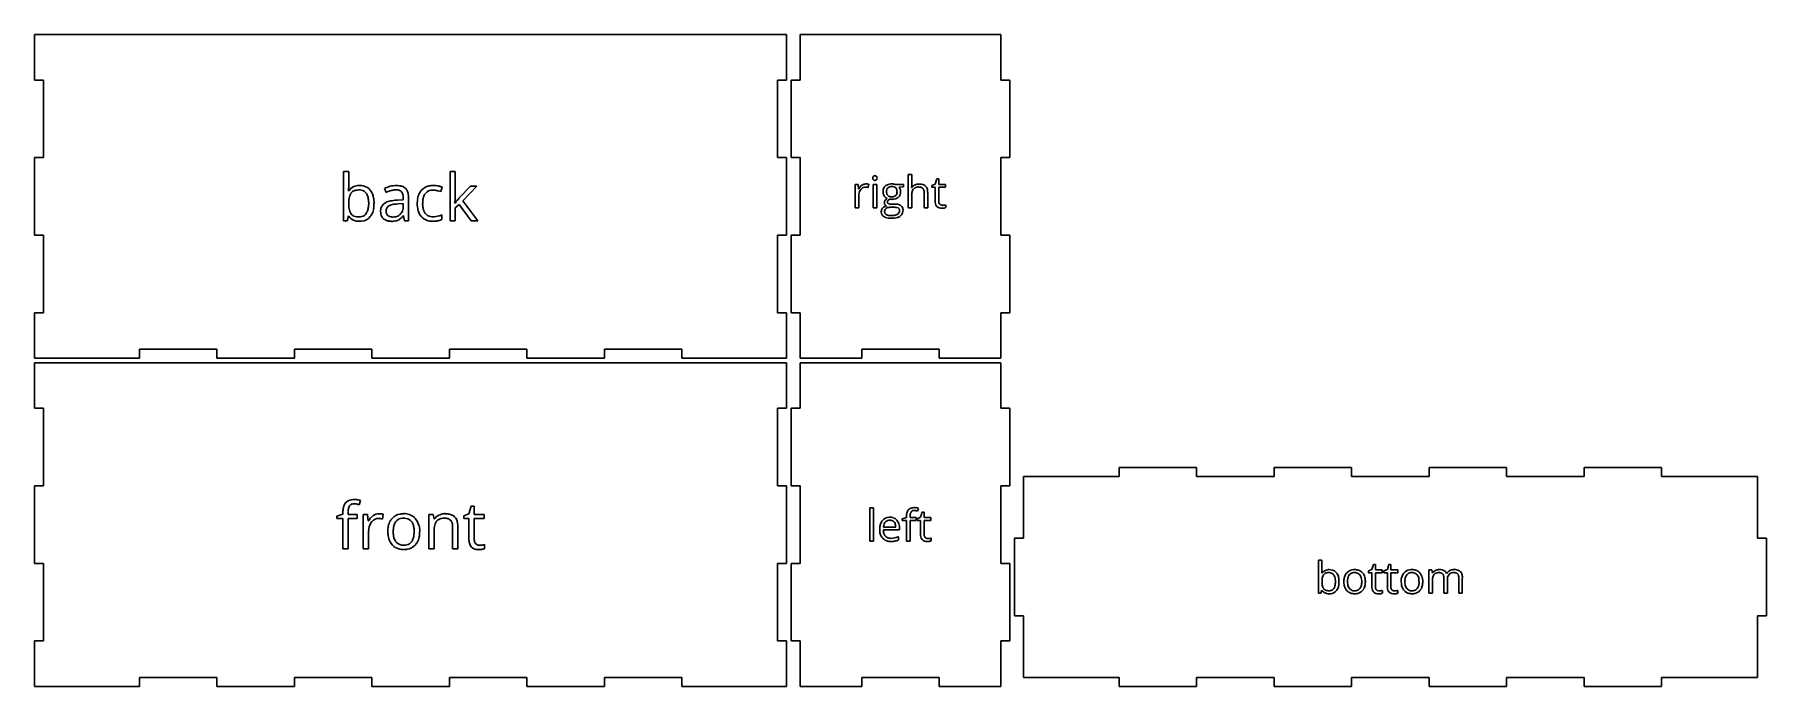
# Model space of a CAD drawing. Header units: inches. Extents: x 0 to 1156, y 3 to 438.
import ezdxf

# ---------------------------------------------------------------- set-up
doc = ezdxf.new("R2010")
doc.units = ezdxf.units.IN

msp = doc.modelspace()

# ---------------------------------------------------------------- linework, layer by layer
at = {"layer": 'back_labelLayer'}
for p, q in [((206.2, 313.8), (206.2, 346.6)), ((206.2, 346.6), (209.7, 346.6)), ((209.7, 346.6), (209.7, 338.6)), ((234.6, 332.6), (233.6, 335.3)), ((272.1, 336.1), (271.1, 333.2)), ((277.3, 313.8), (277.3, 346.6)), ((277.3, 346.6), (280.7, 346.6)), ((280.7, 346.6), (280.7, 329.2)), ((283.5, 329), (291, 336.9)), ((295.1, 336.9), (285.8, 327.1)), ((291, 336.9), (295.1, 336.9)), ((209.6, 333.8), (209.7, 333.8)), ((242.2, 327.5), (246.1, 327.7)), ((246, 325.2), (242.5, 325)), ((246, 323.1), (246, 325.2)), ((246.1, 327.7), (246.1, 329.1)), ((249.5, 329.6), (249.5, 313.8)), ((280.6, 325.6), (280.7, 325.6)), ((283.4, 324.7), (280.7, 322.4)), ((291.5, 313.8), (283.4, 324.7)), ((285.8, 327.1), (295.8, 313.8)), ((208.7, 313.8), (206.2, 313.8)), ((209.5, 316.8), (208.7, 313.8)), ((209.7, 316.8), (209.5, 316.8)), ((246.2, 317.1), (246, 317.1)), ((246.9, 313.8), (246.2, 317.1)), ((249.5, 313.8), (246.9, 313.8)), ((271.8, 317.7), (271.8, 314.6)), ((280.7, 313.8), (277.3, 313.8)), ((280.7, 322.4), (280.7, 313.8)), ((295.8, 313.8), (291.5, 313.8))]:
    msp.add_line(p, q, dxfattribs=at)
for centre, radius, start, end in [((157, 337.9), 52.7, 355.7239, 358.1259), ((136.7, 338.6), 73, 358.1123, 0.0484), ((216.2, 329.3), 7.96, 95.1835, 145.1109), ((216.9, 325.3), 12, 89.8743, 96.8145), ((217.1, 326.6), 10.7, 74.2393, 90.5624), ((217.8, 329.2), 8.01, 38.5631, 74.067), ((241.2, 321.1), 16.1, 106.3569, 118.335), ((241.9, 319), 18.4, 104.5162, 106.549), ((241.4, 321.1), 16.2, 90.0714, 104.6521), ((241.5, 322.5), 14.8, 81.568, 90.3249), ((242.3, 328.1), 9.15, 68.2274, 81.7494), ((243.5, 331), 5.96, 47.8683, 68.2934), ((243.7, 331.4), 5.54, 19.2331, 46.6741), ((265, 328.1), 9.07, 101.4913, 138.3134), ((266.1, 323.6), 13.7, 89.5892, 102.1788), ((266.2, 321.5), 15.8, 77.7702, 89.9475), ((265.9, 319.9), 17.5, 74.6797, 77.9579), ((267.5, 325.7), 11.4, 70.0945, 74.7386), ((269, 330), 6.92, 63.5034, 70.1862), ((269.8, 331.5), 5.22, 62.9285, 63.1886), ((166, 337.3), 43.7, 355.4716, 355.6528), ((228.6, 325.8), 18.9, 171.0668, 177.8457), ((236.7, 325.4), 27, 177.6177, 180.0425), ((232.9, 325.3), 23.2, 179.7763, 185.7075), ((220.8, 327.1), 11, 160.8926, 171.2334), ((216.1, 328.7), 5.99, 143.3382, 161.256), ((215, 329.5), 4.66, 120.1403, 142.4249), ((215.7, 328.2), 6.09, 100.4469, 119.6701), ((216.4, 324.5), 9.84, 89.5731, 100.7324), ((216.5, 326.3), 8.1, 78.6781, 90.375), ((217.2, 329.2), 5.11, 35.5408, 79.8011), ((216.6, 328.8), 5.81, 32.7034, 35.5243), ((215.1, 327.9), 7.61, 15.7779, 32.0151), ((210.1, 326.4), 12.8, 6.1649, 16.0396), ((202.3, 325.5), 20.7, 359.7681, 6.3095), ((202.9, 325.3), 20.1, 353.4935, 0.2205), ((216, 327.8), 10.3, 16.4709, 38.4075), ((210.7, 326.1), 15.8, 5.1339, 16.7973), ((206, 325.3), 20.5, 350.6563, 0.338), ((204.1, 325.4), 22.5, 359.8779, 5.4094), ((237, 320.4), 6.06, 115.4905, 182.3568), ((240, 314.9), 12.4, 101.3568, 117.0799), ((244.9, 311.6), 23.5, 112.2122, 115.9641), ((238.4, 320.5), 3.74, 120.9734, 172.418), ((242.6, 317.4), 17.2, 103.6227, 112.432), ((239.3, 319.1), 5.38, 113.5887, 121.6805), ((240.6, 316), 8.74, 102.7995, 113.2433), ((242.5, 303.5), 24, 92.4696, 101.7065), ((241.3, 323), 11.4, 90.4485, 103.7666), ((242.2, 309.4), 15.6, 96.3545, 102.9953), ((243.3, 299.3), 25.7, 91.8565, 96.4478), ((241.2, 325.8), 8.65, 83.6507, 90.1753), ((243.2, 293.3), 34.2, 91.7165, 92.9096), ((241.6, 328.7), 5.72, 70.5716, 83.9929), ((242.3, 330.7), 3.55, 42.7296, 71.038), ((242, 330.5), 3.91, 20.4094, 41.4479), ((239.8, 329.7), 6.21, 7.8273, 20.6042), ((236, 329.1), 10.1, 359.6933, 8.0036), ((240.5, 330.2), 8.98, 6.3379, 19.6815), ((235.7, 329.6), 13.8, 359.8027, 6.6583), ((274.7, 325.3), 19.3, 169.8978, 180.3689), ((276.6, 325.2), 21.2, 179.9389, 183.9815), ((270.9, 324.7), 15.4, 183.5914, 196.354), ((268, 326.6), 12.5, 153.0875, 170.1051), ((265.5, 327.8), 9.65, 138.655, 152.6854), ((270.9, 326.2), 11.8, 160.1418, 175.1368), ((278.4, 325.3), 19.3, 174.531, 180.155), ((276, 325.2), 17, 179.7041, 188.0744), ((265.4, 328.3), 5.87, 114.4266, 161.6633), ((265.9, 326.5), 7.77, 88.7194, 112.5668), ((266.1, 326.5), 7.76, 87.675, 89.9749), ((266, 324.2), 10, 81.691, 87.5079), ((265.3, 319.8), 14.5, 77.2999, 81.7345), ((264.5, 315.8), 18.6, 74.7802, 77.4497), ((265.3, 318.7), 15.6, 68.3294, 74.8831), ((166.9, 333.6), 113.9, 356.0329, 356.6443), ((136.9, 335.6), 144, 356.0204, 356.0553), ((257.4, 329.3), 23.3, 358.2739, 359.8928), ((239.3, 329.8), 41.5, 357.5042, 358.3307), ((212.1, 331), 68.7, 356.6325, 357.491), ((297.7, 313.7), 20.7, 142.3234, 144.7075), ((308.7, 305.1), 34.7, 140.4331, 142.3366), ((323.1, 293.3), 53.3, 139.2799, 140.4703), ((339.7, 279), 75.2, 138.3418, 139.2877), ((216, 321.3), 7.76, 215.585, 245.8362), ((223.7, 324.3), 14, 185.5925, 194.2051), ((217.9, 322.8), 7.93, 193.943, 208.0218), ((215.5, 321.6), 5.28, 208.5536, 217.5605), ((215.3, 321.5), 5.08, 218.1691, 253.8047), ((216.6, 322.7), 9.24, 245.9802, 255.5456), ((216.3, 324.5), 8.13, 253.1382, 266.8483), ((216.9, 324), 10.6, 255.7755, 270.3186), ((216.5, 327.6), 11.3, 266.3776, 270.0511), ((216.6, 323.3), 6.98, 269.3869, 285.8631), ((217, 325.3), 11.9, 269.9226, 275.5482), ((217.6, 321.7), 8.29, 274.064, 321.4081), ((217.1, 321.4), 5.04, 286.0163, 326.8497), ((214.6, 323.1), 8.04, 326.7105, 343.6662), ((210, 324.5), 12.9, 343.4171, 353.6369), ((216.3, 322.7), 9.84, 321.3162, 335.5436), ((213.2, 324), 13.3, 335.8306, 350.8255), ((239.8, 320.1), 8.81, 179.5457, 192.6949), ((236.8, 319.4), 5.76, 192.0828, 227.4521), ((237, 319.6), 6.03, 227.7689, 237.805), ((237.5, 320.6), 7.1, 238.3273, 258.9184), ((240.2, 320.2), 5.53, 171.2122, 180.2058), ((239.6, 320.1), 5, 179.5266, 192.7787), ((237.9, 319.7), 3.26, 192.3265, 222.058), ((237.8, 319.6), 3.12, 222.5805, 229.2547), ((238.2, 320.2), 3.81, 229.7837, 254.2724), ((238.2, 324.1), 10.7, 258.672, 270.4047), ((238.8, 322.1), 5.78, 253.9397, 266.4534), ((238.3, 329.1), 15.8, 269.9539, 273.1491), ((239, 324.1), 7.88, 266.0783, 270.059), ((239.1, 325.9), 9.64, 269.5792, 282.0414), ((238.6, 325.3), 11.9, 272.9335, 281.4139), ((239.3, 321.5), 8.07, 281.298, 293.7314), ((239.8, 322.8), 6.44, 281.7121, 306.4594), ((239.9, 320), 6.45, 294.3933, 304.7371), ((240.1, 322.3), 5.85, 306.9881, 313.8559), ((238.2, 322.5), 9.43, 304.8486, 314.8531), ((240, 322.3), 5.86, 314.1892, 347.427), ((234.7, 326.1), 14.5, 314.7445, 321.7072), ((237.1, 323), 8.89, 346.9178, 0.2825), ((234.9, 323.1), 11.1, 359.8177, 0.0004), ((265.8, 323.1), 10.1, 196.0167, 221.1349), ((264.8, 322.4), 8.87, 221.7976, 256.8021), ((269.9, 324.3), 10.8, 187.9315, 200.3885), ((266.6, 323), 7.26, 200.4183, 216.6393), ((265.2, 322.1), 5.56, 216.9695, 261.3103), ((265.8, 326.5), 13.1, 256.4244, 270.489), ((265.8, 324.9), 8.47, 260.1359, 270.2692), ((265.8, 331.1), 14.7, 270.2658, 286.2891), ((266, 332.6), 19.2, 269.9655, 272.8643), ((266.3, 328.1), 14.7, 272.5981, 282.1878), ((267.3, 323.5), 9.96, 282.0344, 296.9454), ((264.9, 334.4), 18.1, 286.0461, 292.3654)]:
    msp.add_arc(centre, radius, start, end, dxfattribs=at)
at = {"layer": 'back_outsideCutPath'}
for p, q in [((0, 438), (0, 407.6)), ((502, 438), (0, 438)), ((502, 407.6), (502, 438)), ((0, 407.6), (6, 407.6)), ((6, 407.6), (6, 355.9)), ((496, 355.9), (496, 407.6)), ((496, 407.6), (502, 407.6)), ((6, 355.9), (0, 355.9)), ((0, 355.9), (0, 304.1)), ((502, 355.9), (496, 355.9)), ((502, 304.1), (502, 355.9)), ((0, 304.1), (6, 304.1)), ((6, 304.1), (6, 252.4)), ((496, 252.4), (496, 304.1)), ((496, 304.1), (502, 304.1)), ((6, 252.4), (0, 252.4)), ((0, 252.4), (0, 222)), ((502, 252.4), (496, 252.4)), ((502, 222), (502, 252.4)), ((0, 222), (69.9, 222)), ((69.9, 222), (69.9, 228)), ((69.9, 228), (121.6, 228)), ((121.6, 228), (121.6, 222)), ((121.6, 222), (173.4, 222)), ((173.4, 222), (173.4, 228)), ((173.4, 228), (225.1, 228)), ((225.1, 228), (225.1, 222)), ((225.1, 222), (276.9, 222)), ((276.9, 222), (276.9, 228)), ((276.9, 228), (328.6, 228)), ((328.6, 228), (328.6, 222)), ((328.6, 222), (380.4, 222)), ((380.4, 222), (380.4, 228)), ((380.4, 228), (432.1, 228)), ((432.1, 228), (432.1, 222)), ((432.1, 222), (483.9, 222)), ((483.9, 222), (502, 222))]:
    msp.add_line(p, q, dxfattribs=at)
at = {"layer": 'bottom_labelLayer'}
for p, q in [((857, 65.1), (857, 87.2)), ((857, 87.2), (859.3, 87.2)), ((859.3, 87.2), (859.3, 81.8)), ((890.4, 80), (892.7, 81)), ((892.7, 81), (893.7, 84.3)), ((893.7, 84.3), (895, 84.3)), ((895, 84.3), (895, 80.7)), ((900.7, 80), (903, 81)), ((903, 81), (904, 84.3)), ((904, 84.3), (905.3, 84.3)), ((905.3, 84.3), (905.3, 80.7)), ((859.2, 78.6), (859.3, 78.6)), ((890.4, 78.8), (890.4, 80)), ((892.7, 78.8), (890.4, 78.8)), ((892.7, 69.5), (892.7, 78.8)), ((895, 80.7), (899.6, 80.7)), ((899.6, 78.8), (895, 78.8)), ((895, 78.8), (895, 69.6)), ((899.6, 80.7), (899.6, 78.8)), ((900.7, 78.8), (900.7, 80)), ((903, 78.8), (900.7, 78.8)), ((903, 69.5), (903, 78.8)), ((905.3, 80.7), (909.9, 80.7)), ((909.9, 78.8), (905.3, 78.8)), ((905.3, 78.8), (905.3, 69.6)), ((909.9, 80.7), (909.9, 78.8)), ((930.7, 65.1), (930.7, 80.7)), ((930.7, 80.7), (932.7, 80.7)), ((932.7, 80.7), (933.1, 78.5)), ((933.1, 78.5), (933.2, 78.5)), ((933.1, 73.2), (933.1, 65.1)), ((940.7, 65.1), (940.7, 75.2)), ((942.6, 78.3), (942.7, 78.3)), ((943.1, 73.8), (943.1, 65.1)), ((950.7, 65.1), (950.7, 75.2)), ((953, 75.2), (953, 65.1)), ((858.7, 65.1), (857, 65.1)), ((859.2, 67.1), (858.7, 65.1)), ((859.3, 67.1), (859.2, 67.1)), ((899.7, 67), (899.7, 65.2)), ((910, 67), (910, 65.2)), ((933.1, 65.1), (930.7, 65.1)), ((943.1, 65.1), (940.7, 65.1)), ((953, 65.1), (950.7, 65.1))]:
    msp.add_line(p, q, dxfattribs=at)
for centre, radius, start, end in [((810, 81.8), 49.3, 358.1123, 0.0484), ((864.2, 72.9), 8.08, 89.8743, 96.8145), ((864.3, 73.7), 7.23, 74.2393, 90.5624), ((881.2, 71.8), 9.19, 89.7326, 100.076), ((881.3, 73), 7.95, 73.5223, 90.5692), ((919.4, 71.8), 9.19, 89.7326, 100.076), ((919.5, 73), 7.95, 73.5223, 90.5692), ((937.7, 75.3), 5.62, 93.8343, 117.5072), ((937.8, 74.2), 6.79, 89.9662, 94.2832), ((937.9, 73.2), 7.75, 77.5572, 90.5513), ((947.7, 73.5), 7.47, 89.9197, 96.2618), ((947.8, 72.7), 8.23, 79.9361, 90.3804), ((823.7, 81.3), 35.6, 355.7239, 358.1259), ((829.8, 80.9), 29.6, 355.4716, 355.6528), ((863.7, 75.5), 5.38, 95.1835, 145.1109), ((872.1, 73.2), 12.7, 171.0668, 177.8457), ((877.6, 72.9), 18.2, 177.6177, 180.0425), ((875, 72.8), 15.6, 179.7763, 185.7075), ((868.8, 72.2), 9.45, 185.5925, 194.2051), ((866.8, 74), 7.4, 160.8926, 171.2334), ((864.9, 71.2), 5.36, 193.943, 208.0218), ((863.7, 75.1), 4.05, 143.3382, 161.256), ((862.9, 75.6), 3.15, 120.1403, 142.4249), ((863.4, 74.8), 4.12, 100.447, 119.6701), ((863.8, 72.3), 6.65, 89.5731, 100.7324), ((863.9, 73.5), 5.47, 78.6781, 90.375), ((864.4, 75.4), 3.45, 35.5408, 79.8011), ((864.8, 75.5), 5.42, 38.5631, 74.067), ((864, 75.2), 3.93, 32.7036, 35.5241), ((862.7, 71.3), 5.43, 326.7105, 343.6662), ((862.9, 74.6), 5.14, 15.778, 32.0151), ((859.6, 73.6), 8.68, 6.1649, 16.0396), ((859.5, 72.3), 8.74, 343.4171, 353.6369), ((854.3, 73), 14, 359.7681, 6.3095), ((854.7, 72.9), 13.6, 353.4935, 0.2205), ((863.6, 74.5), 6.97, 16.4709, 38.4075), ((861.7, 72), 8.97, 335.8306, 350.8255), ((860, 73.4), 10.7, 5.1338, 16.7973), ((856.8, 72.8), 13.9, 350.6563, 0.338), ((855.5, 72.9), 15.2, 359.8779, 5.4094), ((886.3, 73), 12.3, 169.2443, 180.3881), ((885.8, 72.8), 11.8, 179.7745, 189.0933), ((882.8, 72.3), 8.76, 188.9102, 205.3171), ((882.1, 73.8), 8.04, 150.7112, 169.4695), ((880.8, 74.5), 6.54, 138.1759, 150.2287), ((880.6, 74.6), 6.26, 99.1759, 137.9833), ((888.9, 72.9), 12.5, 173.0086, 180.2464), ((888.4, 72.8), 12, 179.706, 187.9161), ((884.4, 73.5), 7.95, 162.0653, 173.1675), ((884, 72.2), 7.54, 187.7639, 200.0977), ((881.5, 74.5), 4.89, 142.9026, 162.375), ((881.6, 71.3), 4.97, 200.0846, 216.9132), ((880.6, 75.1), 3.77, 103.4685, 142.3119), ((881.1, 73.3), 5.63, 89.4806, 103.8805), ((881.2, 73), 5.97, 79.3453, 90.3175), ((881.6, 75), 3.89, 37.9578, 80.4006), ((881.7, 74.7), 6.2, 41.1446, 73.2134), ((880.8, 74.4), 4.87, 20.0257, 37.4351), ((880.6, 71.4), 5.08, 323.0089, 342.6391), ((878.4, 73.6), 7.44, 7.744, 20.069), ((877.7, 72.3), 8.14, 342.3616, 353.7538), ((874.1, 72.9), 11.8, 359.7076, 7.8973), ((873.4, 72.8), 12.5, 353.5363, 0.2014), ((880.9, 73.9), 7.37, 13.5014, 41.0703), ((880.2, 72), 8.03, 330.2507, 349.4116), ((877.4, 73), 10.9, 1.1277, 13.88), ((876.1, 72.8), 12.2, 349.1762, 0.3863), ((874.5, 72.9), 13.9, 359.9919, 1.542), ((900.1, 69.5), 7.44, 179.3551, 192.8478), ((899.8, 69.6), 4.77, 179.6417, 189.7506), ((910.4, 69.5), 7.44, 179.3551, 192.8478), ((910.1, 69.6), 4.77, 179.6417, 189.7506), ((924.5, 73), 12.3, 169.2443, 180.3881), ((924.1, 72.8), 11.8, 179.7745, 189.0933), ((921, 72.3), 8.76, 188.9102, 205.3171), ((920.4, 73.8), 8.04, 150.7112, 169.4695), ((919, 74.5), 6.54, 138.1759, 150.2287), ((918.8, 74.6), 6.26, 99.1759, 137.9833), ((927.2, 72.9), 12.5, 173.0086, 180.2464), ((926.7, 72.8), 12, 179.706, 187.9161), ((922.7, 73.5), 7.95, 162.0653, 173.1675), ((922.3, 72.2), 7.54, 187.7639, 200.0977), ((919.8, 74.5), 4.89, 142.9026, 162.375), ((919.9, 71.3), 4.97, 200.0846, 216.9132), ((918.9, 75.1), 3.77, 103.4685, 142.3119), ((919.3, 73.3), 5.63, 89.4806, 103.8805), ((919.4, 73), 5.97, 79.3453, 90.3175), ((919.9, 75), 3.89, 37.9578, 80.4006), ((920, 74.7), 6.2, 41.1446, 73.2134), ((919.1, 74.4), 4.87, 20.0257, 37.4351), ((918.9, 71.4), 5.08, 323.0089, 342.6391), ((916.7, 73.6), 7.44, 7.744, 20.069), ((916, 72.3), 8.14, 342.3616, 353.7538), ((912.3, 72.9), 11.8, 359.7076, 7.8973), ((911.7, 72.8), 12.5, 353.5363, 0.2014), ((919.1, 73.9), 7.37, 13.5014, 41.0703), ((918.5, 72), 8.03, 330.2507, 349.4116), ((915.7, 73), 10.9, 1.1277, 13.88), ((914.4, 72.8), 12.2, 349.1762, 0.3863), ((912.7, 72.9), 13.9, 359.9919, 1.542), ((945, 73.5), 11.9, 171.3042, 178.3502), ((949.6, 73.3), 16.5, 178.0976, 180.0253), ((937.2, 76.2), 4.65, 117.1209, 149.5424), ((940.2, 74.2), 7.04, 161.0235, 171.4469), ((937.3, 75.2), 3.97, 143.077, 161.3914), ((936.6, 75.7), 3.1, 123.702, 142.3022), ((936.9, 75.2), 3.72, 101.1546, 123.0656), ((937.4, 73.1), 5.88, 89.5573, 101.4832), ((937.4, 73.4), 5.54, 85.5238, 90.0793), ((937.6, 75), 3.93, 72.3601, 85.9562), ((938, 76.4), 2.48, 41.0611, 72.8994), ((938.6, 76.3), 4.57, 52.7027, 78.0054), ((937.7, 76.2), 2.86, 20.7071, 40.0218), ((936.3, 75.6), 4.38, 7.9865, 20.7949), ((933.7, 75.3), 6.98, 359.6948, 8.1472), ((938.8, 76.8), 4.04, 22.2098, 51.4971), ((947, 75.9), 4.94, 119.4042, 150.1829), ((953.5, 73.8), 10.4, 172.3777, 180.183), ((956.2, 73.8), 13.2, 179.8943, 180.0001), ((949.5, 74.4), 6.42, 160.8732, 172.5273), ((947.2, 75.2), 3.91, 140.9765, 161.1699), ((946.5, 75.7), 3.13, 122.3597, 140.2884), ((947.5, 75), 5.94, 118.2585, 120.063), ((947.5, 75), 5.99, 95.8635, 117.9693), ((946.9, 75.1), 3.85, 101.0032, 121.784), ((947.3, 72.9), 6.09, 89.5621, 101.2962), ((947.4, 73.5), 5.49, 85.8144, 90.0686), ((947.5, 75), 3.93, 72.6395, 86.2568), ((948, 76.4), 2.49, 41.0408, 73.1793), ((948.3, 75.7), 5.21, 62.9723, 80.1665), ((947.7, 76.2), 2.86, 20.7071, 40.0218), ((946.3, 75.6), 4.38, 7.9865, 20.7949), ((943.7, 75.3), 6.98, 359.6948, 8.1472), ((948.9, 76.9), 3.9, 44.229, 62.6229), ((948.8, 76.8), 4.08, 19.5612, 43.3161), ((946.3, 75.9), 6.72, 7.5042, 19.9645), ((942.2, 75.3), 10.9, 359.7107, 7.6907), ((863.6, 70.1), 5.24, 215.585, 245.8362), ((863.3, 70.3), 3.57, 208.5537, 217.5605), ((863.1, 70.3), 3.43, 218.169, 253.8047), ((864, 71), 6.25, 245.9802, 255.5456), ((863.8, 72.3), 5.5, 253.1383, 266.8483), ((864.2, 71.9), 7.18, 255.7755, 270.3185), ((863.9, 74.4), 7.61, 266.3776, 270.0511), ((864, 71.5), 4.72, 269.3869, 285.8631), ((864.2, 72.8), 8.03, 269.9226, 275.5482), ((864.6, 70.4), 5.6, 274.064, 321.4081), ((864.4, 70.2), 3.4, 286.0163, 326.8497), ((863.8, 71.1), 6.65, 321.3161, 335.5436), ((881.9, 71.9), 7.78, 205.656, 208.4461), ((880.7, 71.2), 6.41, 207.7947, 238.6758), ((880.8, 71.4), 6.59, 238.8116, 253.2428), ((880.7, 70.7), 3.88, 217.301, 261.7099), ((881, 72.4), 7.6, 253.5437, 270.4183), ((881.1, 72.6), 5.88, 260.5033, 270.2477), ((881.1, 74), 9.19, 269.7503, 279.8033), ((881.2, 72.2), 5.5, 269.4482, 284.7256), ((881.6, 70.6), 3.83, 284.5662, 322.6334), ((881.7, 71.1), 6.31, 278.8959, 317.9979), ((881.5, 71.3), 6.6, 318.144, 329.7566), ((896.4, 68.4), 3.58, 190.3818, 253.8772), ((898.1, 69.3), 3.06, 189.548, 205.7873), ((897.4, 69), 2.3, 206.1295, 221.4084), ((897.1, 70.9), 6.18, 253.7848, 270.8853), ((897.3, 68.9), 2.2, 221.5949, 262.3505), ((897.5, 69.9), 3.16, 261.3266, 270.1913), ((897.2, 70.8), 6.07, 270.0031, 270.7605), ((897.2, 72.1), 7.38, 270.8933, 275.5484), ((897.6, 74.5), 7.77, 269.8804, 278.3028), ((896.9, 75), 10.3, 275.5261, 279.2939), ((897.1, 73.6), 8.85, 279.1862, 280.1144), ((897.6, 73.9), 7.16, 278.4156, 279.0082), ((897.5, 71.5), 6.66, 280.007, 283.3736), ((896.8, 79.5), 12.8, 278.959, 280.5105), ((897.6, 75), 8.27, 280.4848, 282.6268), ((898.1, 69), 4.12, 283.3069, 288.1197), ((898.3, 71.8), 4.95, 282.5877, 285.5795), ((898.7, 67.3), 2.33, 287.9889, 295.3048), ((898.7, 70.4), 3.56, 285.724, 286.2563), ((906.7, 68.4), 3.58, 190.3818, 253.8772), ((908.4, 69.3), 3.06, 189.548, 205.7873), ((907.7, 69), 2.3, 206.1295, 221.4084), ((907.4, 70.9), 6.18, 253.7848, 270.8853), ((907.7, 68.9), 2.2, 221.5949, 262.3505), ((907.8, 69.9), 3.16, 261.3266, 270.1913), ((907.5, 70.8), 6.07, 270.0031, 270.7605), ((907.5, 72.1), 7.38, 270.8933, 275.5484), ((907.9, 74.5), 7.77, 269.8804, 278.3028), ((907.2, 75), 10.3, 275.5261, 279.2939), ((907.4, 73.6), 8.85, 279.1862, 280.1144), ((907.9, 73.9), 7.16, 278.4156, 279.0082), ((907.8, 71.5), 6.66, 280.007, 283.3736), ((907.1, 79.5), 12.8, 278.959, 280.5105), ((907.9, 75), 8.27, 280.4848, 282.6268), ((908.4, 69), 4.12, 283.3069, 288.1197), ((908.6, 71.8), 4.95, 282.5877, 285.5795), ((909, 67.3), 2.33, 287.9889, 295.3048), ((909, 70.4), 3.56, 285.724, 286.2563), ((920.1, 71.9), 7.78, 205.656, 208.4461), ((919, 71.2), 6.41, 207.7947, 238.6758), ((919, 71.4), 6.59, 238.8116, 253.2428), ((919, 70.7), 3.88, 217.301, 261.7099), ((919.3, 72.4), 7.6, 253.5437, 270.4183), ((919.4, 72.6), 5.88, 260.5033, 270.2477), ((919.5, 72.2), 5.5, 269.4482, 284.7256), ((919.4, 74), 9.19, 269.7503, 279.8033), ((919.9, 70.6), 3.83, 284.5662, 322.6334), ((920, 71.1), 6.31, 278.8959, 317.9979), ((919.8, 71.3), 6.6, 318.144, 329.7566)]:
    msp.add_arc(centre, radius, start, end, dxfattribs=at)
at = {"layer": 'bottom_outsideCutPath'}
for p, q in [((660, 143), (660, 101.9)), ((672.1, 143), (660, 143)), ((723.9, 143), (672.1, 143)), ((775.6, 149), (723.9, 149)), ((723.9, 149), (723.9, 143)), ((775.6, 143), (775.6, 149)), ((827.4, 143), (775.6, 143)), ((879.1, 149), (827.4, 149)), ((827.4, 149), (827.4, 143)), ((879.1, 143), (879.1, 149)), ((930.9, 143), (879.1, 143)), ((982.6, 149), (930.9, 149)), ((930.9, 149), (930.9, 143)), ((982.6, 143), (982.6, 149)), ((1034.4, 143), (982.6, 143)), ((1086.1, 149), (1034.4, 149)), ((1034.4, 149), (1034.4, 143)), ((1086.1, 143), (1086.1, 149)), ((1150, 143), (1086.1, 143)), ((1150, 101.9), (1150, 143)), ((660, 101.9), (654, 101.9)), ((654, 101.9), (654, 50.1)), ((1156, 101.9), (1150, 101.9)), ((1156, 50.1), (1156, 101.9)), ((654, 50.1), (660, 50.1)), ((660, 50.1), (660, 9)), ((1150, 9), (1150, 50.1)), ((1150, 50.1), (1156, 50.1)), ((660, 9), (723.9, 9)), ((723.9, 9), (723.9, 3)), ((723.9, 3), (775.6, 3)), ((775.6, 3), (775.6, 9)), ((775.6, 9), (827.4, 9)), ((827.4, 9), (827.4, 3)), ((827.4, 3), (879.1, 3)), ((879.1, 3), (879.1, 9)), ((879.1, 9), (930.9, 9)), ((930.9, 9), (930.9, 3)), ((930.9, 3), (982.6, 3)), ((982.6, 3), (982.6, 9)), ((982.6, 9), (1034.4, 9)), ((1034.4, 9), (1034.4, 3)), ((1034.4, 3), (1086.1, 3)), ((1086.1, 3), (1086.1, 9)), ((1086.1, 9), (1137.9, 9)), ((1137.9, 9), (1150, 9))]:
    msp.add_line(p, q, dxfattribs=at)
at = {"layer": 'front_labelLayer'}
for p, q in [((201.7, 116.7), (205.8, 117.9)), ((201.7, 115.1), (201.7, 116.7)), ((205.8, 117.9), (205.8, 119.2)), ((209.3, 119.3), (209.3, 117.8)), ((209.3, 117.8), (215.2, 117.8)), ((215.2, 117.8), (215.2, 115.1)), ((217.6, 127), (216.7, 124.2)), ((219.4, 94.7), (219.4, 117.8)), ((219.4, 117.8), (222.3, 117.8)), ((222.3, 117.8), (222.7, 113.5)), ((232.7, 118), (232.3, 114.7)), ((263.2, 94.7), (263.2, 117.8)), ((263.2, 117.8), (266, 117.8)), ((266, 117.8), (266.6, 114.6)), ((286.6, 116.8), (289.9, 118.2)), ((286.6, 115.1), (286.6, 116.8)), ((289.9, 118.2), (291.4, 123.2)), ((291.4, 123.2), (293.4, 123.2)), ((293.4, 123.2), (293.4, 117.8)), ((293.4, 117.8), (300.1, 117.8)), ((300.1, 117.8), (300.1, 115.1)), ((205.8, 115.1), (201.7, 115.1)), ((205.8, 94.7), (205.8, 115.1)), ((215.2, 115.1), (209.3, 115.1)), ((209.3, 115.1), (209.3, 94.7)), ((222.7, 113.5), (222.9, 113.5)), ((222.9, 107.1), (222.9, 94.7)), ((266.6, 114.6), (266.7, 114.6)), ((266.7, 106.8), (266.7, 94.7)), ((279, 94.7), (279, 109.6)), ((282.5, 109.8), (282.5, 94.7)), ((289.9, 115.1), (286.6, 115.1)), ((289.9, 101.3), (289.9, 115.1)), ((300.1, 115.1), (293.4, 115.1)), ((293.4, 115.1), (293.4, 101.5)), ((209.3, 94.7), (205.8, 94.7)), ((222.9, 94.7), (219.4, 94.7)), ((266.7, 94.7), (263.2, 94.7)), ((282.5, 94.7), (279, 94.7)), ((300.3, 97.6), (300.3, 94.9))]:
    msp.add_line(p, q, dxfattribs=at)
for centre, radius, start, end in [((212.3, 121.5), 6.14, 98.2552, 139.6203), ((213.2, 117.1), 10.6, 89.6697, 99.9314), ((213.2, 116.5), 11.3, 81.5641, 89.7017), ((212.4, 110.9), 16.9, 75.974, 81.6565), ((211.1, 105.3), 22.7, 73.2964, 76.0946), ((220, 119.4), 14.2, 167.5776, 180.6587), ((213.3, 120.9), 7.34, 141.7434, 168.2322), ((221.3, 119.5), 12, 171.6528, 178.4383), ((225.9, 119.3), 16.5, 178.1973, 180.0231), ((216.5, 120.2), 7.15, 161.8438, 171.7847), ((213.6, 121.2), 4.05, 145.0689, 162.1802), ((212.7, 121.8), 3.03, 102.7677, 144.338), ((213.2, 120.1), 4.72, 89.4859, 103.4198), ((213.2, 117.3), 7.53, 83.0761, 89.7927), ((212.7, 113.6), 11.3, 76.5183, 83.0217), ((211.4, 108), 17, 71.9613, 76.5918), ((231.1, 109.5), 9.03, 124.2321, 139.4161), ((229.9, 111.2), 6.98, 89.6797, 124.4406), ((230, 102.1), 16.1, 84.9923, 90.1281), ((230.4, 106.5), 11.7, 78.4892, 85.0266), ((245.5, 108.9), 9.26, 99.1759, 137.9833), ((246.4, 104.6), 13.6, 89.7326, 100.076), ((246.6, 106.5), 11.8, 73.5223, 90.5692), ((247.3, 109), 9.17, 41.1446, 73.2134), ((272.7, 110.8), 7.09, 116.9443, 147.6526), ((273.5, 109.6), 8.53, 115.8072, 117.6067), ((273.9, 108.7), 9.48, 94.3227, 115.5454), ((274.1, 106.8), 11.5, 89.9579, 94.7109), ((274.2, 104.4), 13.8, 80.5585, 90.3538), ((275, 109.4), 8.75, 65.1094, 80.7638), ((276, 111.6), 6.29, 46.5584, 64.8782), ((276.1, 111.9), 6.07, 19.3849, 45.5997), ((233.2, 107.7), 11.8, 139.4139, 150.6033), ((233.6, 107.1), 10.6, 173.6908, 180.0883), ((231, 107.5), 8, 138.9576, 174.5422), ((231.2, 107.3), 8.3, 135.6209, 138.8377), ((229.7, 109), 6.07, 89.6335, 137.0881), ((229.7, 106.8), 8.21, 87.3436, 89.966), ((229.6, 104.3), 10.7, 81.5884, 87.1916), ((228.9, 99.7), 15.4, 77.4454, 81.636), ((254, 106.4), 18.2, 169.2443, 180.3881), ((253.3, 106.2), 17.5, 179.7745, 189.0933), ((247.8, 107.6), 11.9, 150.7112, 169.4695), ((245.8, 108.6), 9.67, 138.1759, 150.2287), ((257.9, 106.3), 18.5, 173.0086, 180.2464), ((257.1, 106.2), 17.7, 179.706, 187.9161), ((251.2, 107.2), 11.8, 162.0653, 173.1675), ((246.9, 108.6), 7.24, 142.9026, 162.375), ((245.6, 109.6), 5.58, 103.4685, 142.3119), ((246.3, 106.9), 8.33, 89.4806, 103.8805), ((246.4, 106.4), 8.83, 79.3453, 90.3175), ((247.1, 109.4), 5.76, 37.9578, 80.4006), ((245.9, 108.6), 7.21, 20.0257, 37.4351), ((242.3, 107.3), 11, 7.744, 20.069), ((241.3, 105.4), 12, 342.3616, 353.7538), ((235.9, 106.4), 17.5, 359.7076, 7.8973), ((234.9, 106.2), 18.4, 353.5363, 0.2014), ((245.9, 107.8), 10.9, 13.5014, 41.0703), ((240.9, 106.5), 16.2, 1.1277, 13.88), ((238.9, 106.1), 18.1, 349.1762, 0.3863), ((236.5, 106.3), 20.6, 359.9919, 1.542), ((283.2, 107.1), 16.5, 171.1766, 178.3218), ((289.1, 106.8), 22.4, 178.0811, 180.0237), ((276.7, 108.1), 9.97, 159.9534, 171.3801), ((272.7, 109.6), 5.72, 140.1519, 160.3146), ((272.1, 110.1), 4.94, 118.5439, 139.1927), ((272.8, 108.6), 6.6, 100.1176, 118.1603), ((273.6, 104.7), 10.6, 89.5933, 100.3718), ((273.7, 106), 9.28, 84.0198, 90.1511), ((274, 109), 6.27, 71.0828, 84.3691), ((274.8, 111.1), 3.95, 43.3791, 71.5386), ((274.6, 111.1), 4.17, 22.7024, 42.3419), ((272.8, 110.3), 6.18, 8.4931, 22.658), ((269.1, 109.7), 9.9, 359.6714, 8.6877), ((272.6, 110.6), 9.82, 6.9634, 19.8363), ((267.2, 109.8), 15.3, 359.7631, 7.2116), ((248.8, 105.4), 13, 188.9102, 205.3171), ((247.5, 104.9), 11.5, 205.656, 208.4461), ((245.7, 103.8), 9.48, 207.7947, 238.6758), ((250.6, 105.2), 11.2, 187.7639, 200.0977), ((247.1, 103.9), 7.35, 200.0846, 216.9132), ((245.9, 104.1), 9.75, 238.8115, 253.2428), ((245.7, 103), 5.74, 217.301, 261.7099), ((246.2, 105.5), 11.2, 253.5437, 270.4182), ((246.4, 105.9), 8.7, 260.5033, 270.2477), ((246.4, 107.9), 13.6, 269.7503, 279.8033), ((246.5, 105.3), 8.13, 269.4482, 284.7256), ((247.1, 102.9), 5.66, 284.5662, 322.6334), ((247.2, 103.7), 9.34, 278.8959, 317.9979), ((245.6, 104), 7.52, 323.0089, 342.6391), ((246.9, 104), 9.77, 318.144, 329.7566), ((245, 104.9), 11.9, 330.2507, 349.4116), ((300.9, 101.2), 11, 179.3551, 192.8478), ((295.4, 99.7), 5.29, 190.3818, 253.8772), ((300.5, 101.4), 7.05, 179.6417, 189.7506), ((298, 101), 4.52, 189.548, 205.7874), ((297, 100.5), 3.4, 206.1294, 221.4084), ((296.5, 103.4), 9.15, 253.7848, 270.8853), ((296.9, 100.4), 3.25, 221.5949, 262.3505), ((297.1, 101.8), 4.68, 261.3266, 270.1913), ((296.6, 103.2), 8.97, 270.0031, 270.7606), ((296.6, 105.2), 10.9, 270.8933, 275.5484), ((297.2, 108.7), 11.5, 269.8804, 278.3028), ((296.2, 109.4), 15.2, 275.526, 279.294), ((296.5, 107.4), 13.1, 279.1863, 280.1143), ((297.3, 107.8), 10.6, 278.4154, 279.008), ((297.1, 104.2), 9.86, 280.007, 283.3735), ((296, 116), 18.9, 278.959, 280.5104), ((297.2, 109.4), 12.2, 280.4848, 282.6269), ((298, 100.5), 6.09, 283.307, 288.1197), ((298.3, 104.6), 7.32, 282.5876, 285.5795), ((298.8, 98), 3.44, 287.9888, 295.3048), ((298.8, 102.6), 5.26, 285.7238, 286.2561)]:
    msp.add_arc(centre, radius, start, end, dxfattribs=at)
at = {"layer": 'front_outsideCutPath'}
for p, q in [((0, 219), (0, 188.6)), ((502, 219), (0, 219)), ((502, 188.6), (502, 219)), ((0, 188.6), (6, 188.6)), ((6, 188.6), (6, 136.9)), ((496, 136.9), (496, 188.6)), ((496, 188.6), (502, 188.6)), ((6, 136.9), (0, 136.9)), ((0, 136.9), (0, 85.1)), ((502, 136.9), (496, 136.9)), ((502, 85.1), (502, 136.9)), ((0, 85.1), (6, 85.1)), ((6, 85.1), (6, 33.4)), ((496, 33.4), (496, 85.1)), ((496, 85.1), (502, 85.1)), ((6, 33.4), (0, 33.4)), ((0, 33.4), (0, 3)), ((502, 33.4), (496, 33.4)), ((502, 3), (502, 33.4)), ((0, 3), (69.9, 3)), ((69.9, 3), (69.9, 9)), ((69.9, 9), (121.6, 9)), ((121.6, 9), (121.6, 3)), ((121.6, 3), (173.4, 3)), ((173.4, 3), (173.4, 9)), ((173.4, 9), (225.1, 9)), ((225.1, 9), (225.1, 3)), ((225.1, 3), (276.9, 3)), ((276.9, 3), (276.9, 9)), ((276.9, 9), (328.6, 9)), ((328.6, 9), (328.6, 3)), ((328.6, 3), (380.4, 3)), ((380.4, 3), (380.4, 9)), ((380.4, 9), (432.1, 9)), ((432.1, 9), (432.1, 3)), ((432.1, 3), (483.9, 3)), ((483.9, 3), (502, 3))]:
    msp.add_line(p, q, dxfattribs=at)
at = {"layer": 'left_labelLayer'}
for p, q in [((557.6, 100), (557.6, 122.2)), ((557.6, 122.2), (559.9, 122.2)), ((559.9, 122.2), (559.9, 100)), ((579.2, 114.8), (582, 115.7)), ((582, 115.7), (582, 116.6)), ((584.4, 116.6), (584.4, 115.6)), ((589.2, 114.9), (591.4, 115.9)), ((590, 121.8), (589.4, 119.9)), ((591.4, 115.9), (592.4, 119.2)), ((592.4, 119.2), (593.8, 119.2)), ((593.8, 119.2), (593.8, 115.6)), ((577.3, 107.4), (566.5, 107.4)), ((566.6, 109.3), (574.8, 109.3)), ((577.3, 108.9), (577.3, 107.4)), ((579.2, 113.8), (579.2, 114.8)), ((582, 113.8), (579.2, 113.8)), ((582, 100), (582, 113.8)), ((584.4, 115.6), (588.4, 115.6)), ((588.4, 113.8), (584.4, 113.8)), ((584.4, 113.8), (584.4, 100)), ((588.4, 115.6), (588.4, 113.8)), ((589.2, 113.8), (589.2, 114.9)), ((591.4, 113.8), (589.2, 113.8)), ((591.4, 104.5), (591.4, 113.8)), ((593.8, 115.6), (598.3, 115.6)), ((598.3, 113.8), (593.8, 113.8)), ((593.8, 113.8), (593.8, 104.6)), ((598.3, 115.6), (598.3, 113.8)), ((559.9, 100), (557.6, 100)), ((576.6, 102.8), (576.6, 100.7)), ((584.4, 100), (582, 100)), ((598.4, 101.9), (598.4, 100.1))]:
    msp.add_line(p, q, dxfattribs=at)
for centre, radius, start, end in [((570.6, 109.8), 6.06, 92.4763, 140.5386), ((570.9, 107.5), 8.37, 89.9638, 93.9176), ((571, 108.7), 7.21, 74.2126, 90.545), ((571.5, 110.3), 5.49, 41.2065, 74.0233), ((591.6, 116.7), 9.59, 167.5776, 180.6587), ((587.1, 117.7), 4.96, 141.7434, 168.2322), ((586.4, 118.1), 4.15, 98.2551, 139.6203), ((592.5, 116.7), 8.11, 171.6528, 178.4383), ((595.6, 116.6), 11.2, 178.1973, 180.0232), ((589.3, 117.2), 4.84, 161.8437, 171.7847), ((587.3, 117.9), 2.74, 145.0689, 162.1802), ((586.7, 118.3), 2.05, 102.7677, 144.338), ((587, 115.1), 7.19, 89.6697, 99.9314), ((587, 117.2), 3.19, 89.4859, 103.4197), ((587, 115.3), 5.09, 83.0761, 89.7927), ((587, 114.7), 7.62, 81.5641, 89.7017), ((586.7, 112.8), 7.61, 76.5183, 83.0217), ((586.5, 111), 11.4, 75.974, 81.6565), ((585.8, 109), 11.5, 71.9613, 76.5918), ((585.6, 107.1), 15.3, 73.2964, 76.0946), ((576.5, 107.7), 12.4, 168.9539, 180.3843), ((577.6, 107.7), 13.5, 179.9887, 181.7991), ((574.6, 107.5), 10.5, 181.3575, 194.492), ((572.5, 108.6), 8.29, 149.4071, 169.1854), ((571.2, 106.6), 6.97, 194.0877, 223.0538), ((571.3, 109.2), 7.01, 140.1056, 148.9067), ((576, 107.5), 9.5, 181.1447, 190.8007), ((573.5, 108.8), 6.88, 160.3353, 172.5315), ((575.5, 108.5), 8.94, 172.1545, 174.7616), ((572.7, 106.9), 6.08, 190.6006, 206.0275), ((571.4, 109.6), 4.68, 138.0995, 160.5866), ((571.2, 106.2), 4.44, 206.295, 222.5558), ((570.6, 110.3), 3.6, 106.4657, 137.9176), ((570.9, 109.2), 4.67, 89.4422, 106.209), ((570.9, 109), 4.86, 79.6468, 90.291), ((571.3, 110.6), 3.24, 40.0823, 80.6243), ((571, 110.4), 3.66, 23.4822, 39.7072), ((569.6, 109.8), 5.15, 8.7342, 23.2772), ((566.7, 109.3), 8.07, 359.6745, 8.9225), ((570.6, 109.6), 6.62, 11.5994, 41.1496), ((567.7, 108.9), 9.63, 359.6148, 12.0336), ((598.8, 104.4), 7.44, 179.3551, 192.8478), ((598.5, 104.5), 4.77, 179.6417, 189.7506), ((570.8, 106.3), 6.51, 223.5466, 256.1957), ((571.1, 106.1), 4.3, 223.0645, 258.1401), ((571.5, 108.9), 9.2, 256.0088, 270.4848), ((571.6, 108.3), 6.52, 257.5312, 270.4319), ((571.6, 114.3), 12.5, 270.1984, 292.209), ((571.6, 119), 19.3, 269.9669, 271.9931), ((571.8, 114.3), 14.6, 271.912, 275.9727), ((572.3, 109.7), 9.94, 275.9055, 281.6604), ((572, 110.6), 10.9, 281.9936, 287.8851), ((571, 113.7), 14.2, 287.9023, 293.4862), ((571, 116), 14.3, 291.8256, 293.1614), ((595.1, 103.4), 3.58, 190.3818, 253.8772), ((596.9, 104.2), 3.06, 189.548, 205.7873), ((596.2, 103.9), 2.3, 206.1295, 221.4084), ((595.8, 105.9), 6.18, 253.7848, 270.8853), ((596.1, 103.9), 2.2, 221.5949, 262.3505), ((596.3, 104.8), 3.16, 261.3266, 270.1913), ((595.9, 105.8), 6.07, 270.0031, 270.7605), ((595.9, 107.1), 7.38, 270.8933, 275.5484), ((596.3, 109.4), 7.77, 269.8804, 278.3028), ((595.6, 109.9), 10.3, 275.5261, 279.2939), ((595.9, 108.5), 8.85, 279.1862, 280.1144), ((596.4, 108.8), 7.16, 278.4156, 279.0082), ((596.3, 106.4), 6.66, 280.007, 283.3736), ((595.5, 114.4), 12.8, 278.959, 280.5105), ((596.3, 109.9), 8.27, 280.4848, 282.6268), ((596.9, 103.9), 4.12, 283.3069, 288.1197), ((597.1, 106.7), 4.95, 282.5877, 285.5795), ((597.4, 102.2), 2.33, 287.9889, 295.3048), ((597.4, 105.3), 3.56, 285.724, 286.2563)]:
    msp.add_arc(centre, radius, start, end, dxfattribs=at)
at = {"layer": 'left_outsideCutPath'}
for p, q in [((511, 219), (511, 188.6)), ((645, 219), (511, 219)), ((645, 188.6), (645, 219)), ((511, 188.6), (505, 188.6)), ((505, 188.6), (505, 136.9)), ((651, 188.6), (645, 188.6)), ((651, 136.9), (651, 188.6)), ((505, 136.9), (511, 136.9)), ((511, 136.9), (511, 85.1)), ((645, 85.1), (645, 136.9)), ((645, 136.9), (651, 136.9)), ((511, 85.1), (505, 85.1)), ((505, 85.1), (505, 33.4)), ((651, 85.1), (645, 85.1)), ((651, 33.4), (651, 85.1)), ((505, 33.4), (511, 33.4)), ((511, 33.4), (511, 3)), ((645, 3), (645, 33.4)), ((645, 33.4), (651, 33.4)), ((511, 3), (552.1, 3)), ((552.1, 3), (552.1, 9)), ((552.1, 9), (603.9, 9)), ((603.9, 9), (603.9, 3)), ((603.9, 3), (645, 3))]:
    msp.add_line(p, q, dxfattribs=at)
at = {"layer": 'right_labelLayer'}
for p, q in [((547.8, 322.4), (547.8, 338)), ((547.8, 338), (549.7, 338)), ((549.7, 338), (550, 335.1)), ((556.8, 338.2), (556.5, 336)), ((559.7, 322.4), (559.7, 338)), ((559.7, 338), (562.1, 338)), ((562.1, 338), (562.1, 322.4)), ((574.5, 338), (579.9, 338)), ((579.9, 336.5), (577, 336.2)), ((579.9, 338), (579.9, 336.5)), ((583.1, 322.4), (583.1, 344.6)), ((583.1, 344.6), (585.5, 344.6)), ((585.3, 335.9), (585.5, 335.9)), ((585.5, 344.6), (585.5, 337.9)), ((599, 337.3), (601.2, 338.3)), ((599, 336.2), (599, 337.3)), ((601.2, 336.2), (599, 336.2)), ((601.2, 338.3), (602.2, 341.7)), ((601.2, 326.9), (601.2, 336.2)), ((602.2, 341.7), (603.6, 341.7)), ((603.6, 341.7), (603.6, 338)), ((603.6, 338), (608.1, 338)), ((608.1, 336.2), (603.6, 336.2)), ((603.6, 336.2), (603.6, 327)), ((608.1, 338), (608.1, 336.2)), ((550, 335.1), (550.1, 335.1)), ((550.2, 330.8), (550.2, 322.4)), ((571.7, 324.9), (574.4, 324.9)), ((585.5, 330.6), (585.5, 322.4)), ((593.8, 322.4), (593.8, 332.5)), ((596.2, 332.6), (596.2, 322.4)), ((608.2, 324.4), (608.2, 322.6)), ((550.2, 322.4), (547.8, 322.4)), ((562.1, 322.4), (559.7, 322.4)), ((573.7, 322.8), (570.8, 322.8)), ((585.5, 322.4), (583.1, 322.4)), ((596.2, 322.4), (593.8, 322.4))]:
    msp.add_line(p, q, dxfattribs=at)
for centre, radius, start, end in [((557.1, 331.2), 7.99, 139.4139, 150.6033), ((555.7, 332.5), 6.11, 124.2321, 139.4161), ((554.7, 332.1), 4.1, 89.6335, 137.0881), ((554.9, 333.6), 4.72, 89.6797, 124.4406), ((554.7, 330.6), 5.55, 87.3437, 89.966), ((554.9, 327.5), 10.9, 84.9923, 90.1281), ((554.7, 328.9), 7.27, 81.5884, 87.1917), ((554.2, 325.8), 10.4, 77.4454, 81.636), ((555.2, 330.4), 7.93, 78.4892, 85.0266), ((561.2, 342.5), 1.63, 155.9679, 171.0516), ((562.1, 342.3), 2.62, 170.8452, 180.3545), ((562.3, 342.3), 2.79, 179.8806, 185.3686), ((561.4, 342.2), 1.93, 184.9925, 198.204), ((560.8, 341.9), 1.22, 197.7934, 224.8942), ((560.7, 342.7), 1.11, 133.788, 155.9172), ((560.9, 342.5), 1.37, 92.6446, 133.4711), ((560.9, 342), 1.33, 225.1301, 249.9001), ((560.9, 342.2), 1.5, 250.5, 270.5978), ((560.9, 342), 1.81, 89.9693, 93.7642), ((560.9, 342.5), 1.39, 46.3708, 90.8879), ((560.9, 342.1), 1.38, 269.1788, 314.2808), ((561.1, 342.6), 1.2, 17.7252, 46.4473), ((561.1, 341.9), 1.16, 313.6154, 332.2677), ((560.8, 342.1), 1.54, 332.6322, 350.0705), ((560.4, 342.4), 1.88, 4.9428, 18.19), ((559.6, 342.3), 2.71, 359.8848, 5.3182), ((559.9, 342.3), 2.45, 349.8345, 0.3891), ((570.9, 333.6), 4.5, 132.3288, 167.3341), ((571.2, 333.2), 5.03, 106.2189, 131.5378), ((571.6, 333.7), 2.84, 135.584, 163.0016), ((571.5, 333.8), 2.72, 122.5211, 134.9967), ((572, 330.7), 7.63, 93.633, 106.5409), ((571.8, 333.3), 3.24, 101.062, 121.9739), ((572.1, 331.6), 4.97, 89.5859, 101.3334), ((572.3, 327.9), 10.5, 89.938, 94.0268), ((572.2, 331.5), 5.15, 76.1095, 90.7028), ((572.3, 329.3), 9.07, 82.5852, 90.1849), ((572.6, 331.4), 6.91, 74.0089, 82.5695), ((572.9, 333.8), 2.69, 13.9536, 77.6674), ((574, 333.8), 3.85, 29.4585, 38.3576), ((572.4, 332.9), 5.66, 23.1845, 29.5423), ((576.2, 337.2), 9.26, 351.9713, 354.9618), ((564.2, 337.9), 21.3, 357.8674, 0.0683), ((571.4, 337.6), 14.1, 354.9828, 357.8944), ((589.5, 333.4), 4.73, 119.8316, 147.9726), ((589.1, 332.8), 3.31, 118.4551, 139.6706), ((590.1, 332.5), 5.78, 116.6658, 120.4183), ((590.2, 332.2), 6.08, 96.6653, 116.3782), ((589.6, 331.8), 4.45, 100.1068, 118.0847), ((590.1, 329.2), 7.16, 89.5919, 100.3595), ((590.4, 330.6), 7.68, 89.8927, 96.9959), ((590.2, 330), 6.27, 84.0198, 90.151), ((590.5, 328.7), 9.6, 80.6863, 90.3537), ((590.5, 332.1), 4.24, 71.0828, 84.3691), ((591, 333.5), 2.67, 43.3791, 71.5386), ((591.1, 332.2), 6.04, 65.6023, 80.8844), ((590.8, 333.5), 2.82, 22.7024, 42.342), ((591.8, 333.8), 4.27, 46.7401, 65.4131), ((591.8, 334), 4.12, 19.2204, 45.7661), ((589.5, 333.1), 6.65, 6.4734, 19.6468), ((555.6, 331.1), 5.4, 138.9576, 174.5422), ((557.3, 330.8), 7.18, 173.6907, 180.0883), ((555.7, 330.9), 5.61, 135.6209, 138.8377), ((573.2, 333), 6.84, 166.8196, 180.4839), ((572.3, 333), 5.97, 179.9759, 183.6207), ((571.3, 332.9), 4.89, 183.0161, 212.3123), ((571.5, 333), 5.14, 212.4714, 215.8875), ((569.9, 325.8), 2.71, 161.7226, 180.4843), ((569.9, 325.8), 2.72, 179.9836, 182.9378), ((569.4, 325.8), 2.19, 182.1767, 215.3416), ((570.7, 332.4), 4.15, 215.1641, 247.4748), ((569.6, 325.9), 2.4, 144.4963, 161.335), ((570, 326.2), 2.92, 215.4648, 217.1747), ((570.4, 325.3), 3.39, 132.7259, 144.1479), ((569.6, 325.9), 2.46, 216.5862, 245.4969), ((571.7, 324), 5.25, 125.2213, 132.8655), ((573.1, 333.2), 4.42, 162.5912, 175.7343), ((574.9, 333), 6.23, 175.3394, 180.0864), ((573.3, 333), 4.62, 179.5618, 191.6529), ((573, 322.2), 7.43, 121.2353, 125.3795), ((571.7, 332.7), 2.98, 191.3555, 213.366), ((571.3, 332.4), 2.53, 213.9574, 227.7971), ((571.1, 326.2), 1.78, 147.5369, 180.2592), ((570.6, 326.1), 1.23, 179.2919, 198.3581), ((570.3, 326.1), 0.99, 199.2292, 239.5691), ((571.7, 332.8), 3.06, 228.2621, 254.7341), ((571.7, 325.8), 2.48, 128.0882, 147.14), ((570.5, 326.3), 1.31, 238.2199, 239.8459), ((570.7, 326.7), 1.66, 240.7303, 254.5027), ((572.8, 324.4), 4.21, 117.3935, 128.4096), ((571.1, 328.2), 3.29, 254.1637, 262.2123), ((571.5, 330.7), 5.82, 262.0556, 267.2083), ((572, 334.5), 6.42, 259.4964, 263.3904), ((572.1, 334.3), 4.59, 254.4016, 267.4349), ((571.6, 333.9), 9, 267.0919, 270.0863), ((572.1, 335.7), 7.61, 263.4837, 270.1272), ((572.2, 335.8), 6.09, 267.0155, 270.0323), ((572.2, 338.3), 10.3, 269.9692, 272.9312), ((572.3, 334.9), 5.16, 269.2257, 284.3773), ((572.3, 335.9), 7.81, 272.5335, 285.258), ((573, 332.4), 2.61, 282.7797, 346.4829), ((573, 333.4), 5.25, 284.9316, 310.6223), ((574.5, 315.2), 9.69, 81.5744, 90.306), ((570.6, 333.2), 5.09, 359.1806, 15.0432), ((570.9, 333), 4.79, 345.4362, 0.7466), ((575, 318.7), 6.18, 68.3671, 81.7399), ((573.6, 332.7), 4.39, 310.6098, 342.0924), ((575.7, 320.4), 4.28, 52.188, 68.2501), ((570.9, 332.3), 7.3, 21.2507, 23.3489), ((573.5, 333.3), 4.55, 6.8505, 20.9872), ((572.6, 333), 5.43, 342.565, 0.5958), ((572.2, 333.1), 5.85, 359.8711, 7.0432), ((576.2, 321.1), 3.46, 8.6201, 51.8982), ((596.8, 330.8), 11.3, 171.3202, 178.3407), ((600.7, 330.6), 15.3, 178.108, 180.023), ((592.4, 331.5), 6.85, 160.1567, 171.5313), ((589.6, 332.5), 3.94, 140.6208, 160.5049), ((589.6, 333), 4.18, 8.4932, 22.658), ((587.1, 332.6), 6.69, 359.6714, 8.6877), ((585.9, 332.6), 10.2, 359.7945, 6.7744), ((608.6, 326.8), 7.44, 179.3551, 192.8478), ((604.9, 325.8), 3.58, 190.3818, 253.8772), ((608.3, 327), 4.77, 179.6417, 189.7506), ((606.6, 326.7), 3.06, 189.548, 205.7873), ((605.9, 326.4), 2.3, 206.1295, 221.4084), ((605.9, 326.3), 2.2, 221.5949, 262.3505), ((606.1, 327.2), 3.16, 261.3266, 270.1913), ((606.1, 331.9), 7.77, 269.8804, 278.3028), ((606.2, 331.3), 7.16, 278.4156, 279.0082), ((605.3, 336.8), 12.8, 278.959, 280.5105), ((606.1, 332.4), 8.27, 280.4848, 282.6268), ((606.8, 329.1), 4.95, 282.5877, 285.5795), ((607.2, 327.8), 3.56, 285.724, 286.2563), ((568.8, 319.8), 3.62, 138.3916, 181.0053), ((570.1, 319.8), 5, 179.9785, 183.0226), ((569, 319.6), 3.83, 182.208, 207.7461), ((568.9, 319.7), 3.77, 208.9036, 236.4232), ((569.1, 319.5), 4.13, 113.8122, 138.3496), ((569.9, 321.1), 5.5, 235.9668, 251.2229), ((571.2, 319.8), 3.79, 168.2581, 180.382), ((569.8, 319.8), 2.38, 179.2207, 200.9356), ((569.9, 317.9), 5.86, 102.2871, 114.1173), ((570, 320.1), 2.49, 130.7945, 169.0414), ((569.5, 319.7), 2.09, 202.0287, 236.1457), ((570.8, 323.8), 8.4, 251.2102, 262.7064), ((570.1, 319.9), 2.77, 117.2304, 130.5023), ((569.9, 320.2), 2.78, 235.0635, 238.5041), ((570.4, 321.1), 3.79, 239.1066, 254.4863), ((570.5, 319.2), 3.55, 99.8103, 116.823), ((571.1, 323.4), 6.16, 254.2324, 263.4937), ((571.5, 328.7), 13.3, 262.5635, 270.2699), ((570.8, 317.3), 5.44, 89.6435, 100.0209), ((571.5, 326.9), 9.7, 263.4109, 270.1457), ((571.6, 329.3), 12.1, 269.9075, 269.9995), ((571.6, 334.2), 18.8, 269.7545, 276.617), ((571.6, 333.1), 15.9, 269.7957, 275.3991), ((572.2, 327), 9.77, 275.2957, 283.3516), ((573.7, 307.7), 15.1, 86.5054, 90.1399), ((572.5, 327.2), 11.7, 276.494, 286.4954), ((573.2, 323), 5.66, 283.1371, 295.8573), ((574.1, 313.8), 8.91, 81.4172, 86.5756), ((574.7, 317.9), 4.79, 73.41, 81.5907), ((573.9, 321.4), 3.93, 296.4048, 301.8009), ((573.8, 322.7), 7.1, 286.2542, 302.528), ((574.2, 321.1), 3.45, 301.2231, 318.6238), ((575.5, 320.4), 2.25, 58.9972, 73.8586), ((575.8, 321), 1.49, 31.5096, 58.0778), ((574.8, 320.5), 2.59, 319.0766, 1.1407), ((575.4, 320.8), 1.94, 10.6609, 30.9362), ((574.2, 320.5), 3.2, 359.5461, 10.9905), ((574.5, 321.5), 5.63, 303.187, 304.1723), ((575.3, 320.5), 4.35, 302.9904, 339.5495), ((574.6, 320.7), 5.12, 340.5269, 0.7202), ((574.5, 320.7), 5.2, 359.7431, 9.7326), ((605.6, 328.3), 6.18, 253.7848, 270.8853), ((605.7, 328.2), 6.07, 270.0031, 270.7605), ((605.7, 329.5), 7.38, 270.8933, 275.5484), ((605.4, 332.4), 10.3, 275.5261, 279.2939), ((605.7, 331), 8.85, 279.1862, 280.1144), ((606.1, 328.8), 6.66, 280.007, 283.3736), ((606.6, 326.4), 4.12, 283.3069, 288.1197), ((607.2, 324.7), 2.33, 287.9889, 295.3048)]:
    msp.add_arc(centre, radius, start, end, dxfattribs=at)
at = {"layer": 'right_outsideCutPath'}
for p, q in [((511, 438), (511, 407.6)), ((645, 438), (511, 438)), ((645, 407.6), (645, 438)), ((511, 407.6), (505, 407.6)), ((505, 407.6), (505, 355.9)), ((651, 407.6), (645, 407.6)), ((651, 355.9), (651, 407.6)), ((505, 355.9), (511, 355.9)), ((511, 355.9), (511, 304.1)), ((645, 304.1), (645, 355.9)), ((645, 355.9), (651, 355.9)), ((511, 304.1), (505, 304.1)), ((505, 304.1), (505, 252.4)), ((651, 304.1), (645, 304.1)), ((651, 252.4), (651, 304.1)), ((505, 252.4), (511, 252.4)), ((511, 252.4), (511, 222)), ((645, 222), (645, 252.4)), ((645, 252.4), (651, 252.4)), ((511, 222), (552.1, 222)), ((552.1, 222), (552.1, 228)), ((552.1, 228), (603.9, 228)), ((603.9, 228), (603.9, 222)), ((603.9, 222), (645, 222))]:
    msp.add_line(p, q, dxfattribs=at)

doc.saveas('drawing.dxf')
